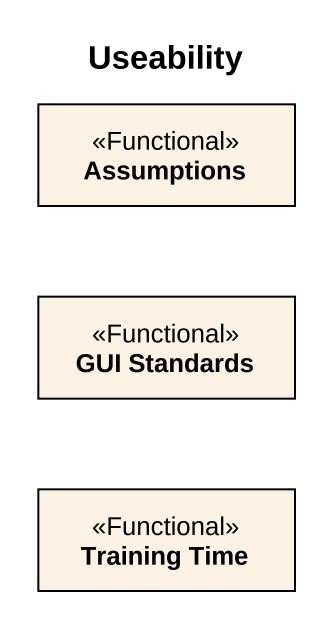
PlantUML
@startuml
title Useability
hide circle
hide empty members
class Assumptions <<Functional>>
class "GUI Standards" as GUI_Standards <<Functional>>
class "Training Time" as Training_Time <<Functional>>
@enduml
